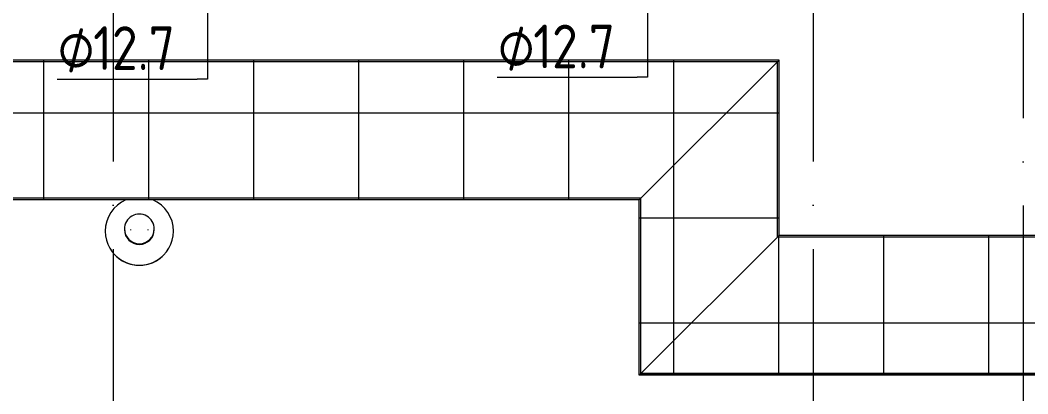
# Model space of a CAD drawing. Header units: millimetres. Extents: x -88595 to 880822, y -1054509 to -148035.
# Drawn here: x 546232 to 551989, y -281581 to -279443 of the extents above; entities that cross this region are included whole.
import ezdxf

# ---------------------------------------------------------------- set-up
doc = ezdxf.new("R2010")
doc.units = ezdxf.units.MM
doc.linetypes.add('ADSK_Линия сетки', pattern=[25, 20, -2.5, 0, -2.5])
for name, color, linetype, lineweight in [('Марки', 7, 'Continuous', 20), ('Оборудование', 7, 'Continuous', 18), ('Ограждение', 7, 'Continuous', 9), ('Оси', 7, 'Continuous', 9)]:
    doc.layers.add(name, color=color, linetype=linetype, lineweight=lineweight)
doc.styles.add('$3$GOST Common_3', font='GOST_Common.ttf', dxfattribs={"width": 0.9, "height": 250})
doc.styles.add('$7$GOST Common', font='GOST_Common.ttf', dxfattribs={"width": 0.9, "height": 250})
pattern_1 = [(0, (548766.5, 663825.2), (0, 600), []), (90, (548766.5, 663825.2), (-600, 4e-14), [])]

# ---------------------------------------------------------------- blocks, each defined once
blk = doc.blocks.new('$0$ADSK_M_Трубы - Диаметр_8-160846-В_Координация_кровля ОВ3')
at = {"layer": 'Марки'}
blk.add_line((0, 0), (8, 0), dxfattribs=at)
blk = doc.blocks.new('Кровля')
at = {"layer": 'Ограждение'}
h = blk.add_hatch(dxfattribs=at)
h.set_pattern_fill('FP_25', color=256, style=0, pattern_type=2)
h.set_pattern_definition(pattern_1)
h.paths.add_polyline_path([(560105.2, 645975.5), (562045.5, 645975.5), (562825.5, 646755.5), (557175.5, 646755.5), (556395.5, 645975.5), (559919.1, 645975.5)])
h = blk.add_hatch(dxfattribs=at)
h.set_pattern_fill('FP_93', color=256, style=0, pattern_type=2)
h.set_pattern_definition([(0, (548766.5, 655652.3), (0, 424.264), []), (90, (548766.5, 655652.3), (-600, 4e-14), [])])
h.paths.add_polyline_path([(562710.2, 646755.5), (562825.5, 646755.5), (562835.5, 646765.5), (557185.5, 646765.5), (557175.5, 646755.5), (562338.1, 646755.5)])
h = blk.add_hatch(dxfattribs=at)
h.set_pattern_fill('FP_18', color=256, style=0, pattern_type=2)
h.set_pattern_definition(pattern_1)
h.paths.add_polyline_path([(562045.5, 644973), (562825.5, 645753), (562825.5, 646755.5), (562045.5, 645975.5), (562045.5, 645285.9)])
h = blk.add_hatch(dxfattribs=at)
h.set_pattern_fill('FP_95', color=256, style=0, pattern_type=2)
h.set_pattern_definition([(0, (556158, 663825.2), (0, 600), []), (90, (556158, 663825.2), (-424.264, 3e-14), [])])
h.paths.add_polyline_path([(562825.5, 645753), (562835.5, 645763), (562835.5, 646765.5), (562825.5, 646755.5), (562825.5, 645763)])
h = blk.add_hatch(dxfattribs=at)
h.set_pattern_fill('FP_92', color=256, style=0, pattern_type=2)
h.set_pattern_definition([(0, (548766.5, 654538.3), (0, 424.264), []), (90, (548766.5, 654538.3), (-600, 4e-14), [])])
h.paths.add_polyline_path([(559069.7, 645965.5), (562035.5, 645965.5), (562045.5, 645975.5), (556395.5, 645975.5), (556385.5, 645965.5), (558988.8, 645965.5)])
h = blk.add_hatch(dxfattribs=at)
h.set_pattern_fill('FP_94', color=256, style=0, pattern_type=2)
h.set_pattern_definition([(0, (555044, 663825.2), (0, 600), []), (90, (555044, 663825.2), (-424.264, 3e-14), [])])
h.paths.add_polyline_path([(562035.5, 644963), (562045.5, 644973), (562045.5, 645975.5), (562035.5, 645965.5), (562035.5, 644973)])
h = blk.add_hatch(dxfattribs=at)
h.set_pattern_fill('FP_18', color=256, style=0, pattern_type=2)
h.set_pattern_definition(pattern_1)
h.paths.add_polyline_path([(567010.5, 644973), (566230.5, 645753), (562825.5, 645753), (562045.5, 644973), (566803.8, 644973)])
h = blk.add_hatch(dxfattribs=at)
h.set_pattern_fill('FP_97', color=256, style=0, pattern_type=2)
h.set_pattern_definition([(0, (548766.5, 655151.07), (0, 424.264), []), (90, (548766.5, 655151.1), (-600, 4e-14), [])])
h.paths.add_polyline_path([(566220.5, 645753), (566230.5, 645753), (566220.5, 645763), (562835.5, 645763), (562825.5, 645753), (566059.5, 645753)])
h = blk.add_hatch(dxfattribs=at)
h.set_pattern_fill('FP_96', color=256, style=0, pattern_type=2)
h.set_pattern_definition([(0, (548766.5, 654037.07), (0, 424.264), []), (90, (548766.5, 654037.1), (-600, 4e-14), [])])
h.paths.add_polyline_path([(567010.5, 644963), (567020.5, 644963), (567010.5, 644973), (562045.5, 644973), (562035.5, 644963), (566803.8, 644963)])
at = {"layer": 'Оборудование'}
for p, q in [((558985.5, 645787.1), (558985.5, 645787.1)), ((559095.5, 645799.6), (559095.5, 645796.1)), ((559130.5, 645796.1), (559130.5, 645793.6)), ((559230.5, 645793.6), (559230.5, 645796.1)), ((559265.5, 645796.1), (559265.5, 645799.6)), ((559375.5, 645787.1), (559375.5, 645787.1))]:
    blk.add_line(p, q, dxfattribs=at)
for centre, major_axis, start_param, end_param in [((559180.5, 645787.1), (195, 0), 1.976931, 3.141593), ((559180.5, 645787.1), (195, 0), 0, 1.164661), ((559180.5, 645799.6), (85, 0), 0, 3.141593), ((559180.5, 645787.1), (-195, 0), 0, 3.141593), ((559180.5, 645799.6), (85, 0), 3.141593, 6.283185), ((559180.5, 645796.1), (85, 0), 3.141593, 6.283185), ((559180.5, 645787.1), (195, 0), 3.866576, 5.558202)]:
    blk.add_ellipse(centre, major_axis=major_axis, ratio=0.999598, start_param=start_param, end_param=end_param, dxfattribs=at)
at = {"layer": 'Ограждение'}
for p, q in [((562825.5, 646755.5), (557175.5, 646755.5)), ((562835.5, 646765.5), (557185.5, 646765.5)), ((562045.5, 645975.5), (562825.5, 646755.5)), ((562825.5, 646755.5), (562835.5, 646765.5)), ((562825.5, 645753), (562825.5, 646755.5)), ((562835.5, 645763), (562835.5, 646765.5)), ((562035.5, 645965.5), (556385.5, 645965.5)), ((562045.5, 645975.5), (556395.5, 645975.5)), ((562035.5, 645965.5), (562045.5, 645975.5)), ((562035.5, 644963), (562035.5, 645965.5)), ((562045.5, 644973), (562045.5, 645975.5)), ((562045.5, 644973), (562825.5, 645753)), ((562825.5, 645753), (562835.5, 645763)), ((566230.5, 645753), (562825.5, 645753)), ((566220.5, 645763), (562835.5, 645763)), ((562035.5, 644963), (562045.5, 644973)), ((567020.5, 644963), (562035.5, 644963)), ((567010.5, 644973), (562045.5, 644973))]:
    blk.add_line(p, q, dxfattribs=at)
at = {"layer": 'Оси', "linetype": 'ADSK_Линия сетки', "ltscale": 100}
for p, q in [((564230.5, 695936.1), (564230.5, 631229.3)), ((559030.5, 660685.5), (559030.5, 629959.3)), ((563030.5, 660685.5), (563030.5, 631229.3))]:
    blk.add_line(p, q, dxfattribs=at)

msp = doc.modelspace()

# ---------------------------------------------------------------- linework, layer by layer
at = {"layer": 'Марки'}
for p, q in [((547302.8, -277401.6), (547302.8, -279780.1)), ((549817.2, -277728.6), (549817.2, -279770.5)), ((547302.8, -279780.1), (547243.8, -279780.1)), ((549817.2, -279770.5), (549758.2, -279770.5))]:
    msp.add_line(p, q, dxfattribs=at)

# ---------------------------------------------------------------- block references
at = {"layer": 'Марки', "xscale": 99.99999999999993, "yscale": 99.99999999999993, "zscale": 99.99999999999993}
for p in [(546443.8, -279780.1), (548958.2, -279770.5)]:
    msp.add_blockref('$0$ADSK_M_Трубы - Диаметр_8-160846-В_Координация_кровля ОВ3', p, dxfattribs=at)
at = {"layer": 'Оборудование', "color": 5, "true_color": 0x0000ff}
msp.add_blockref('Кровля', (-12267.3, -926437.4), dxfattribs=at)

# ---------------------------------------------------------------- texts
at = {"layer": 'Марки', "lineweight": 9, "char_height": 250, "attachment_point": 1}
for s, insert, width, style in [('\\fGOST Common|b0|i0|c254|p34|;\\W.9;⌀', (546446.9, -279478.5), 245.316, '$3$GOST Common_3'), ('12.7', (546649.3, -279478.5), 606.076, '$7$GOST Common'), ('\\fGOST Common|b0|i0|c254|p34|;\\W.9;⌀', (548961.3, -279468.9), 245.316, '$3$GOST Common_3'), ('12.7', (549163.7, -279468.9), 606.076, '$7$GOST Common')]:
    msp.add_mtext(s, dxfattribs=dict(at, insert=insert, width=width, style=style))

doc.saveas('drawing.dxf')
